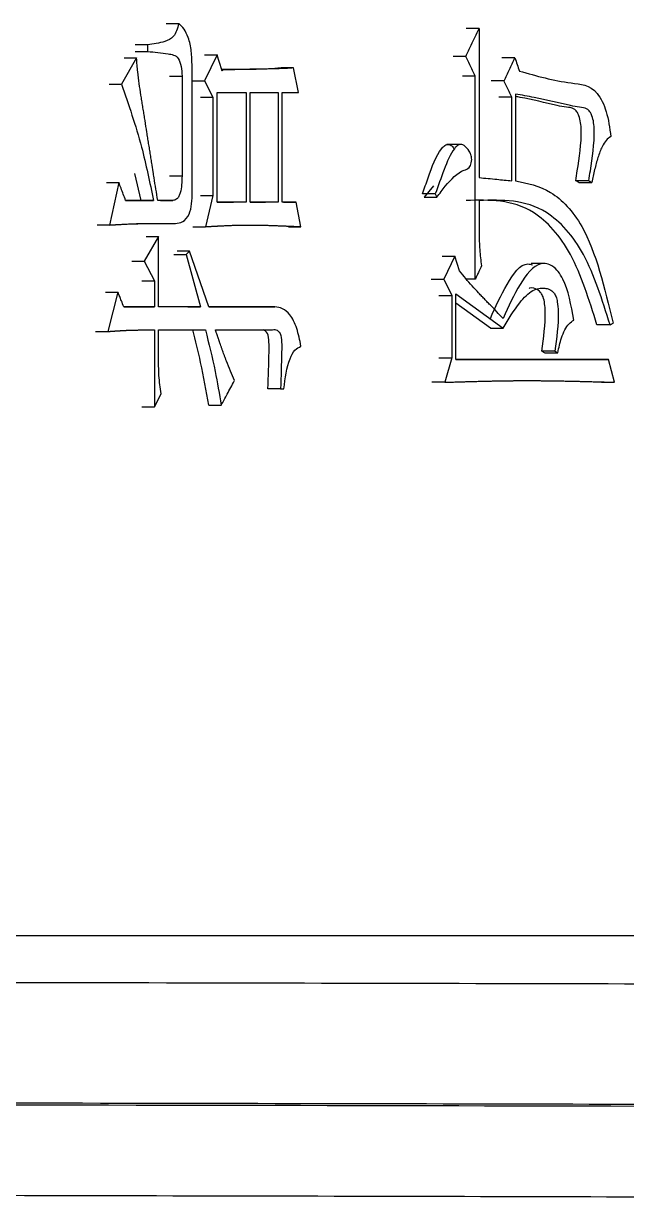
# Model space of a CAD drawing. Header units: millimetres. Extents: x 2404 to 4548, y 1024 to 2541.
# Drawn here: x 3332.74 to 3336.72, y 1237.47 to 1245.26 of the extents above; entities that cross this region are included whole.
import ezdxf

# ---------------------------------------------------------------- set-up
doc = ezdxf.new("R2010")
doc.units = ezdxf.units.MM

msp = doc.modelspace()

# ---------------------------------------------------------------- linework, layer by layer
at = {"color": 7, "linetype": 'Continuous', "lineweight": 25}
for p, q in [((3333.6837, 1245.2592), (3333.7659, 1245.2592)), ((3335.7509, 1245.2267), (3335.6659, 1245.2267)), ((3335.7509, 1245.2267), (3335.7509, 1244.2423)), ((3333.5604, 1245.1185), (3333.4785, 1245.1185)), ((3333.5604, 1245.1185), (3333.5604, 1245.0752)), ((3333.4785, 1245.0752), (3333.5604, 1245.0752)), ((3333.9369, 1245.0536), (3334.0194, 1245.0536)), ((3334.0194, 1245.0536), (3333.937, 1244.8805)), ((3335.6633, 1245.0428), (3335.5784, 1245.0428)), ((3333.4879, 1245.032), (3333.3872, 1244.8589)), ((3333.4061, 1245.032), (3333.4879, 1245.032)), ((3333.8543, 1244.145), (3333.8543, 1244.9779)), ((3334.5253, 1244.9671), (3334.4418, 1244.9671)), ((3334.5576, 1244.8048), (3334.5253, 1244.9671)), ((3335.9866, 1245.032), (3335.9012, 1245.032)), ((3333.7058, 1244.9129), (3333.788, 1244.9129)), ((3333.788, 1244.9129), (3333.788, 1244.2531)), ((3334.0578, 1244.9563), (3334.0491, 1244.9563)), ((3334.0578, 1244.9563), (3334.0523, 1244.9454)), ((3335.7252, 1244.913), (3335.6402, 1244.913)), ((3335.7252, 1243.5717), (3335.7252, 1244.913)), ((3333.3056, 1244.8589), (3333.3872, 1244.8589)), ((3333.8546, 1244.8805), (3333.937, 1244.8805)), ((3333.937, 1244.8805), (3333.992, 1244.7724)), ((3334.0194, 1244.0801), (3334.0194, 1244.8048)), ((3334.0194, 1244.8048), (3334.2109, 1244.8048)), ((3334.2109, 1244.8048), (3334.2109, 1244.0801)), ((3334.2381, 1244.0801), (3334.2381, 1244.8048)), ((3334.2381, 1244.8048), (3334.4227, 1244.8048)), ((3334.4227, 1244.8048), (3334.4227, 1244.0801)), ((3334.4497, 1244.0801), (3334.4497, 1244.8048)), ((3334.4497, 1244.8048), (3334.5576, 1244.8048)), ((3335.9151, 1244.8806), (3335.8298, 1244.8806)), ((3333.9095, 1244.7724), (3333.992, 1244.7724)), ((3333.992, 1244.7724), (3333.992, 1244.1233)), ((3335.9662, 1244.7724), (3335.8808, 1244.7724)), ((3335.9662, 1244.2207), (3335.9662, 1244.7724)), ((3335.9917, 1244.794), (3335.9917, 1244.2207)), ((3335.6221, 1244.4602), (3335.5367, 1244.4602)), ((3333.5171, 1244.0909), (3333.4758, 1244.2687)), ((3333.2887, 1244.2099), (3333.3703, 1244.2099)), ((3333.3703, 1244.2099), (3333.3086, 1243.9286)), ((3333.7058, 1244.2531), (3333.788, 1244.2531)), ((3335.4499, 1244.1884), (3335.3867, 1244.1126)), ((3336.476, 1244.2208), (3336.39, 1244.2208)), ((3336.41, 1244.2099), (3336.496, 1244.2099)), ((3333.9095, 1244.1233), (3333.992, 1244.1233)), ((3333.992, 1244.1233), (3333.9425, 1243.9178)), ((3335.461, 1244.1342), (3335.3763, 1244.1342)), ((3335.3868, 1244.1126), (3335.4714, 1244.1126)), ((3335.461, 1244.1342), (3335.4714, 1244.1126)), ((3333.5994, 1244.0909), (3333.4152, 1244.0909)), ((3333.4152, 1244.0909), (3333.5171, 1244.0909)), ((3333.5174, 1244.0909), (3333.5994, 1244.0909)), ((3333.7271, 1244.0909), (3333.6272, 1244.0909)), ((3333.645, 1244.0909), (3333.7271, 1244.0909)), ((3334.2109, 1244.0801), (3334.0194, 1244.0801)), ((3334.0194, 1244.0801), (3334.1278, 1244.0801)), ((3334.2109, 1244.0801), (3334.128, 1244.0801)), ((3334.4227, 1244.0801), (3334.2381, 1244.0801)), ((3334.2381, 1244.0801), (3334.3393, 1244.0801)), ((3334.4227, 1244.0801), (3334.3395, 1244.0801)), ((3334.5415, 1244.0801), (3334.4497, 1244.0801)), ((3334.4581, 1244.0801), (3334.5415, 1244.0801)), ((3334.5738, 1243.9178), (3334.5415, 1244.0801)), ((3335.7509, 1244.0909), (3335.7509, 1243.8746)), ((3333.3086, 1243.9286), (3333.2271, 1243.9286)), ((3333.6613, 1243.9394), (3333.7438, 1243.9394)), ((3333.8601, 1243.9178), (3333.9425, 1243.9178)), ((3334.4904, 1243.9178), (3334.5738, 1243.9178)), ((3333.6328, 1243.8529), (3333.5381, 1243.6906)), ((3333.5508, 1243.8529), (3333.6328, 1243.8529)), ((3333.6328, 1243.3877), (3333.6328, 1243.8529)), ((3333.7334, 1243.7339), (3333.8157, 1243.7339)), ((3333.8378, 1243.7555), (3333.7555, 1243.7555)), ((3333.8378, 1243.7555), (3333.8157, 1243.7339)), ((3333.8157, 1243.7339), (3333.9095, 1243.3878)), ((3333.9645, 1243.3878), (3333.8378, 1243.7555)), ((3335.506, 1243.7231), (3335.5909, 1243.7231)), ((3335.5909, 1243.7231), (3335.5182, 1243.5717)), ((3335.6219, 1243.6258), (3335.5909, 1243.7231)), ((3333.4563, 1243.6906), (3333.5381, 1243.6906)), ((3333.5381, 1243.6906), (3333.605, 1243.5608)), ((3336.1806, 1243.6746), (3336.095, 1243.6746)), ((3333.523, 1243.5608), (3333.605, 1243.5608)), ((3333.605, 1243.5608), (3333.605, 1243.3877)), ((3335.4335, 1243.5717), (3335.5182, 1243.5717)), ((3335.5182, 1243.5717), (3335.5701, 1243.4635)), ((3335.7252, 1243.5717), (3335.6657, 1243.5717)), ((3333.2831, 1243.4851), (3333.3647, 1243.4851)), ((3333.3647, 1243.4851), (3333.2974, 1243.2255)), ((3335.4853, 1243.4635), (3335.5701, 1243.4635)), ((3335.5701, 1243.4635), (3335.5701, 1243.0524)), ((3335.596, 1243.4743), (3335.91, 1243.2472)), ((3335.596, 1243.0416), (3335.596, 1243.4743)), ((3335.8247, 1243.2472), (3335.596, 1243.4128)), ((3333.605, 1243.3877), (3333.404, 1243.3877)), ((3333.404, 1243.3877), (3333.5227, 1243.3877)), ((3333.523, 1243.3877), (3333.605, 1243.3877)), ((3333.9095, 1243.3878), (3333.6328, 1243.3877)), ((3333.8271, 1243.3878), (3333.9095, 1243.3878)), ((3334.401, 1243.3878), (3333.9645, 1243.3878)), ((3333.9645, 1243.3878), (3334.3177, 1243.3878)), ((3334.3179, 1243.3878), (3334.401, 1243.3878)), ((3335.8247, 1243.2472), (3335.91, 1243.2472)), ((3336.6155, 1243.2688), (3336.6353, 1243.2796)), ((3333.2158, 1243.2255), (3333.2974, 1243.2255)), ((3333.605, 1243.2363), (3333.605, 1242.7279)), ((3333.6328, 1243.2363), (3333.9425, 1243.2363)), ((3333.6328, 1243.0308), (3333.6328, 1243.2363)), ((3334.0084, 1243.2363), (3334.3793, 1243.2363)), ((3334.2961, 1243.2363), (3334.3793, 1243.2363)), ((3336.2502, 1243.0957), (3336.1645, 1243.0957)), ((3336.1645, 1243.0957), (3336.1846, 1243.0849)), ((3336.2502, 1243.0957), (3336.2704, 1243.0849)), ((3335.4853, 1243.0524), (3335.5701, 1243.0524)), ((3335.5701, 1243.0524), (3335.5234, 1242.8902)), ((3336.6056, 1243.0416), (3335.596, 1243.0416)), ((3335.596, 1243.0416), (3336.5194, 1243.0416)), ((3336.1846, 1243.0849), (3336.2704, 1243.0849)), ((3336.5194, 1243.0416), (3336.6056, 1243.0416)), ((3336.6452, 1242.8902), (3336.6056, 1243.0416)), ((3335.5234, 1242.8902), (3335.4387, 1242.8902)), ((3336.559, 1242.8902), (3336.4358, 1242.8931)), ((3336.559, 1242.8902), (3336.6452, 1242.8902)), ((3333.605, 1242.7279), (3333.6494, 1242.8144)), ((3334.4389, 1242.8469), (3334.3557, 1242.8469)), ((3334.4389, 1242.8469), (3334.4605, 1242.8469)), ((3333.523, 1242.7279), (3333.605, 1242.7279)), ((3333.964, 1242.7387), (3334.0468, 1242.7387))]:
    msp.add_line(p, q, dxfattribs=at)
at = {"color": 7, "linetype": 'Continuous', "lineweight": 25, "flags": 128}
for points in [[(3334.0523, 1244.9454), (3334.039, 1244.9894), (3334.0292, 1245.0215), (3334.0194, 1245.0536)], [(3336.6155, 1243.2688), (3336.5805, 1243.2688), (3336.5549, 1243.2688), (3336.5293, 1243.2688)]]:
    msp.add_lwpolyline(points, dxfattribs=at)
at = {"color": 7, "linetype": 'Continuous', "lineweight": 25}
for points, knots in [([(3333.7659, 1245.2592), (3333.762, 1245.2429), (3333.7543, 1245.2107), (3333.7251, 1245.16), (3333.6564, 1245.1326), (3333.5985, 1245.1241), (3333.5604, 1245.1185)], [0, 0, 0, 0, 0.127818, 0.252018, 0.508407, 1, 1, 1, 1]), ([(3333.8543, 1244.9779), (3333.8535, 1245.011), (3333.8518, 1245.0766), (3333.8335, 1245.1629), (3333.8029, 1245.2261), (3333.7781, 1245.2483), (3333.7659, 1245.2592)], [0, 0, 0, 0, 0.2887937, 0.5729304, 0.7895926, 1, 1, 1, 1]), ([(3335.6633, 1245.0428), (3335.6752, 1245.0678), (3335.6958, 1245.1109), (3335.725, 1245.1722), (3335.7423, 1245.2085), (3335.7509, 1245.2267)], [0, 0, 0, 0, 0.407194, 0.703597, 1, 1, 1, 1]), ([(3333.5604, 1245.0752), (3333.6059, 1245.071), (3333.6632, 1245.0656), (3333.7308, 1245.054), (3333.7663, 1245.0347), (3333.7838, 1244.9752), (3333.7866, 1244.9339), (3333.788, 1244.9129)], [0, 0, 0, 0, 0.489877, 0.617073, 0.743751, 0.869803, 1, 1, 1, 1]), ([(3335.7252, 1244.913), (3335.7192, 1244.9255), (3335.7074, 1244.9505), (3335.6867, 1244.9937), (3335.672, 1245.0245), (3335.6633, 1245.0428)], [0, 0, 0, 0, 0.288432, 0.576865, 1, 1, 1, 1]), ([(3333.6272, 1244.0909), (3333.6193, 1244.1411), (3333.6103, 1244.1976), (3333.6004, 1244.2604), (3333.5979, 1244.2761), (3333.5954, 1244.2917), (3333.5934, 1244.3043), (3333.591, 1244.32), (3333.5875, 1244.342), (3333.5825, 1244.3734), (3333.5775, 1244.4047), (3333.5725, 1244.4361), (3333.5685, 1244.4612), (3333.5636, 1244.4926), (3333.5596, 1244.5177), (3333.5526, 1244.5616), (3333.5466, 1244.5993), (3333.5396, 1244.6432), (3333.5356, 1244.6683), (3333.5306, 1244.6997), (3333.5265, 1244.7248), (3333.5215, 1244.7562), (3333.5104, 1244.8252), (3333.496, 1244.9184), (3333.4901, 1245.0011), (3333.4879, 1245.032)], [0, 0, 0, 0, 0.160709, 0.180798, 0.200887, 0.210931, 0.23102, 0.241064, 0.261152, 0.30133, 0.341507, 0.361596, 0.401773, 0.421862, 0.462039, 0.482128, 0.562482, 0.582571, 0.622748, 0.642837, 0.683014, 0.703103, 0.74328, 0.904095, 1, 1, 1, 1]), ([(3334.0497, 1244.9565), (3334.0554, 1244.9565), (3334.0926, 1244.9566), (3334.1375, 1244.957), (3334.208, 1244.9578), (3334.3019, 1244.9588), (3334.3874, 1244.9639), (3334.4418, 1244.9671)], [0, 0, 0, 0, 0.0431296, 0.2823119, 0.3421073, 0.5812899, 1, 1, 1, 1]), ([(3334.5253, 1244.9671), (3334.5234, 1244.9669), (3334.5197, 1244.9666), (3334.514, 1244.9661), (3334.5065, 1244.9655), (3334.4989, 1244.9649), (3334.4914, 1244.9643), (3334.4857, 1244.9638), (3334.4782, 1244.9633), (3334.4706, 1244.9628), (3334.4574, 1244.9621), (3334.4329, 1244.9613), (3334.3799, 1244.9595), (3334.3192, 1244.958), (3334.266, 1244.9575), (3334.2393, 1244.9572), (3334.2241, 1244.957), (3334.2126, 1244.9569), (3334.2031, 1244.9569), (3334.1936, 1244.9568), (3334.1859, 1244.9567), (3334.1783, 1244.9567), (3334.1707, 1244.9567), (3334.163, 1244.9566), (3334.1554, 1244.9566), (3334.1497, 1244.9565), (3334.142, 1244.9565), (3334.1344, 1244.9565), (3334.1267, 1244.9565), (3334.1191, 1244.9564), (3334.1114, 1244.9564), (3334.1038, 1244.9564), (3334.0981, 1244.9564), (3334.0933, 1244.9563), (3334.0885, 1244.9563), (3334.0847, 1244.9563), (3334.0808, 1244.9563), (3334.078, 1244.9563), (3334.0741, 1244.9563), (3334.0703, 1244.9563), (3334.0665, 1244.9563), (3334.0626, 1244.9563), (3334.0597, 1244.9563), (3334.0578, 1244.9563)], [0, 0, 0, 0, 0.012194, 0.024389, 0.036583, 0.060972, 0.073167, 0.085361, 0.097556, 0.121945, 0.134139, 0.182918, 0.280473, 0.475585, 0.573141, 0.621919, 0.646308, 0.670697, 0.695086, 0.70728, 0.731669, 0.743863, 0.756058, 0.780447, 0.792641, 0.804836, 0.81703, 0.841419, 0.853613, 0.865808, 0.890197, 0.902391, 0.914586, 0.92678, 0.932877, 0.945072, 0.951169, 0.957266, 0.963363, 0.975558, 0.981655, 0.987752, 1, 1, 1, 1]), ([(3335.9151, 1244.8806), (3335.927, 1244.9058), (3335.9509, 1244.9563), (3335.9747, 1245.0068), (3335.9866, 1245.032)], [0, 0, 0, 0, 0.4999994, 1, 1, 1, 1]), ([(3335.9866, 1245.032), (3335.9917, 1245.0176), (3336.0019, 1244.9887), (3336.0121, 1244.9599), (3336.0171, 1244.9455)], [0, 0, 0, 0, 0.5000001, 1, 1, 1, 1]), ([(3336.0171, 1244.9455), (3336.1292, 1244.9138), (3336.2993, 1244.8656), (3336.5116, 1244.8552), (3336.5977, 1244.681), (3336.6128, 1244.5698), (3336.6205, 1244.5128)], [0, 0, 0, 0, 0.492344, 0.747305, 0.87043, 1, 1, 1, 1]), ([(3333.3872, 1244.8589), (3333.4346, 1244.7231), (3333.5198, 1244.479), (3333.5749, 1244.2101), (3333.5994, 1244.0909)], [0, 0, 0, 0, 0.556567, 1, 1, 1, 1]), ([(3335.9662, 1244.7724), (3335.9603, 1244.7849), (3335.9488, 1244.8091), (3335.9318, 1244.8452), (3335.9207, 1244.8688), (3335.9151, 1244.8806)], [0, 0, 0, 0, 0.346119, 0.673059, 1, 1, 1, 1]), ([(3336.476, 1244.2208), (3336.4791, 1244.2428), (3336.4943, 1244.3522), (3336.5161, 1244.4802), (3336.5086, 1244.6048), (3336.4983, 1244.6475), (3336.483, 1244.6792), (3336.4551, 1244.7044), (3336.4109, 1244.7058), (3336.2952, 1244.7291), (3336.1547, 1244.7646), (3336.0328, 1244.7866), (3335.9917, 1244.794)], [0, 0, 0, 0, 0.0476159, 0.2366676, 0.2711991, 0.3058534, 0.3330791, 0.3603377, 0.4287555, 0.5098819, 0.8344448, 1, 1, 1, 1]), ([(3336.39, 1244.2208), (3336.393, 1244.2429), (3336.4083, 1244.3526), (3336.4302, 1244.4809), (3336.4224, 1244.6055), (3336.4121, 1244.6481), (3336.3967, 1244.6795), (3336.3686, 1244.7047), (3336.3239, 1244.7057), (3336.2062, 1244.7308), (3336.0944, 1244.7587), (3336.002, 1244.7759), (3335.9917, 1244.7779)], [0, 0, 0, 0, 0.0539594, 0.2681925, 0.3071395, 0.3462244, 0.3769337, 0.4076739, 0.4859202, 0.5793554, 0.9531636, 1, 1, 1, 1]), ([(3336.6205, 1244.5128), (3336.6099, 1244.5057), (3336.5884, 1244.4914), (3336.5594, 1244.4418), (3336.5342, 1244.3756), (3336.5129, 1244.295), (3336.5017, 1244.2383), (3336.496, 1244.2099)], [0, 0, 0, 0, 0.162412, 0.328967, 0.549592, 0.773853, 1, 1, 1, 1]), ([(3335.3763, 1244.1342), (3335.3888, 1244.1694), (3335.4262, 1244.2755), (3335.4699, 1244.401), (3335.5245, 1244.4572), (3335.5483, 1244.4648), (3335.57, 1244.4533), (3335.5811, 1244.4382), (3335.5864, 1244.431)], [0, 0, 0, 0, 0.230285, 0.693302, 0.776377, 0.859882, 0.933594, 1, 1, 1, 1]), ([(3335.4714, 1244.1126), (3335.4899, 1244.1371), (3335.5454, 1244.2113), (3335.6165, 1244.2845), (3335.6783, 1244.2988), (3335.6936, 1244.3211), (3335.6996, 1244.3397), (3335.7021, 1244.3596), (3335.7009, 1244.3787), (3335.6956, 1244.3983), (3335.6798, 1244.4262), (3335.6583, 1244.4514), (3335.6323, 1244.4643), (3335.6094, 1244.457), (3335.5653, 1244.4128), (3335.5177, 1244.2931), (3335.4801, 1244.1876), (3335.461, 1244.1342)], [0, 0, 0, 0, 0.109651, 0.330682, 0.3864, 0.404634, 0.422868, 0.441529, 0.456387, 0.471247, 0.497612, 0.560433, 0.593185, 0.625961, 0.670922, 0.833212, 1, 1, 1, 1]), ([(3333.4152, 1244.0909), (3333.4099, 1244.1048), (3333.3998, 1244.1316), (3333.3849, 1244.1712), (3333.3752, 1244.197), (3333.3703, 1244.2099)], [0, 0, 0, 0, 0.350984, 0.675491, 1, 1, 1, 1]), ([(3333.788, 1244.2531), (3333.7871, 1244.2141), (3333.786, 1244.1651), (3333.7677, 1244.1176), (3333.7516, 1244.0951), (3333.7367, 1244.0925), (3333.7271, 1244.0909)], [0, 0, 0, 0, 0.51629, 0.647429, 0.774862, 1, 1, 1, 1]), ([(3335.7509, 1244.2423), (3335.79, 1244.2384), (3335.8455, 1244.2329), (3335.9172, 1244.2257), (3335.9498, 1244.2224), (3335.9662, 1244.2207)], [0, 0, 0, 0, 0.542952, 0.771476, 1, 1, 1, 1]), ([(3335.9917, 1244.2207), (3336.07, 1244.2049), (3336.2276, 1244.1731), (3336.4897, 1243.8933), (3336.5794, 1243.5151), (3336.6353, 1243.2796)], [0, 0, 0, 0, 0.271558, 0.546438, 1, 1, 1, 1]), ([(3336.41, 1244.2099), (3336.4083, 1244.2108), (3336.4049, 1244.2127), (3336.3983, 1244.2163), (3336.3933, 1244.219), (3336.39, 1244.2208)], [0, 0, 0, 0, 0.25319, 0.506384, 1, 1, 1, 1]), ([(3336.476, 1244.2208), (3336.4777, 1244.2198), (3336.4819, 1244.2176), (3336.4886, 1244.214), (3336.4935, 1244.2113), (3336.496, 1244.2099)], [0, 0, 0, 0, 0.252887, 0.626447, 1, 1, 1, 1]), ([(3333.7438, 1243.9394), (3333.7604, 1243.9409), (3333.794, 1243.9438), (3333.8368, 1243.992), (3333.8541, 1244.0694), (3333.8543, 1244.1196), (3333.8543, 1244.145)], [0, 0, 0, 0, 0.26803, 0.540931, 0.767912, 1, 1, 1, 1]), ([(3336.5293, 1243.2688), (3336.4774, 1243.435), (3336.376, 1243.7598), (3336.0666, 1244.1014), (3335.8173, 1244.0949), (3335.6659, 1244.0909)], [0, 0, 0, 0, 0.291237, 0.569425, 1, 1, 1, 1]), ([(3336.6155, 1243.2688), (3336.5635, 1243.435), (3336.4619, 1243.7599), (3336.1521, 1244.1014), (3335.9026, 1244.0949), (3335.7509, 1244.0909)], [0, 0, 0, 0, 0.291092, 0.569283, 1, 1, 1, 1]), ([(3333.3086, 1243.9286), (3333.3129, 1243.9289), (3333.3194, 1243.9293), (3333.3281, 1243.9298), (3333.3346, 1243.9302), (3333.3411, 1243.9306), (3333.3476, 1243.931), (3333.3541, 1243.9314), (3333.3628, 1243.9319), (3333.3736, 1243.9326), (3333.3866, 1243.9333), (3333.3995, 1243.9341), (3333.4255, 1243.9354), (3333.4514, 1243.9366), (3333.4773, 1243.9375), (3333.4903, 1243.9379), (3333.5032, 1243.9383), (3333.5161, 1243.9386), (3333.5291, 1243.9389), (3333.5463, 1243.9392), (3333.5635, 1243.9395), (3333.5807, 1243.9396), (3333.5936, 1243.9397), (3333.6065, 1243.9398), (3333.6194, 1243.9398), (3333.6301, 1243.9399), (3333.6387, 1243.9399), (3333.6452, 1243.9399), (3333.6516, 1243.9399), (3333.658, 1243.9398), (3333.6645, 1243.9398), (3333.6709, 1243.9398), (3333.6773, 1243.9398), (3333.6838, 1243.9398), (3333.6923, 1243.9397), (3333.7009, 1243.9397), (3333.7095, 1243.9396), (3333.7159, 1243.9396), (3333.7213, 1243.9396), (3333.7255, 1243.9395), (3333.7287, 1243.9395), (3333.732, 1243.9395), (3333.7352, 1243.9395), (3333.7391, 1243.9395), (3333.742, 1243.9394), (3333.7438, 1243.9394)], [0, 0, 0, 0, 0.0297, 0.04455, 0.0594, 0.07425, 0.0891, 0.10395, 0.1188, 0.1485, 0.1782, 0.2079, 0.237599, 0.3564, 0.3861, 0.4158, 0.4455, 0.4752, 0.5049, 0.5346, 0.594, 0.6237, 0.6534, 0.6831, 0.7128, 0.742499, 0.757349, 0.772199, 0.787049, 0.801899, 0.816749, 0.831599, 0.846449, 0.861299, 0.876149, 0.905849, 0.920699, 0.935549, 0.950399, 0.957824, 0.965249, 0.972674, 0.980099, 0.987524, 1, 1, 1, 1]), ([(3333.419, 1243.9351), (3333.4595, 1243.9365), (3333.5214, 1243.9386), (3333.6059, 1243.9394), (3333.6424, 1243.9394), (3333.6564, 1243.9394), (3333.6589, 1243.9394), (3333.6586, 1243.9395), (3333.6585, 1243.9395)], [0, 0, 0, 0, 0.522535, 0.798849, 0.953458, 0.983824, 0.997934, 1, 1, 1, 1]), ([(3333.9425, 1243.9178), (3333.9468, 1243.918), (3333.9531, 1243.9184), (3333.9616, 1243.9189), (3333.968, 1243.9193), (3333.9744, 1243.9196), (3333.9808, 1243.92), (3333.9872, 1243.9204), (3333.9935, 1243.9207), (3333.9999, 1243.9211), (3334.0063, 1243.9214), (3334.0126, 1243.9218), (3334.019, 1243.9221), (3334.0254, 1243.9225), (3334.0317, 1243.9228), (3334.0381, 1243.9231), (3334.0445, 1243.9235), (3334.0508, 1243.9238), (3334.0593, 1243.9242), (3334.0699, 1243.9247), (3334.0826, 1243.9253), (3334.0953, 1243.9258), (3334.108, 1243.9263), (3334.1207, 1243.9268), (3334.1334, 1243.9272), (3334.1461, 1243.9275), (3334.1715, 1243.9282), (3334.1968, 1243.9285), (3334.2221, 1243.9287), (3334.2348, 1243.9287), (3334.2516, 1243.9287), (3334.2727, 1243.9285), (3334.298, 1243.9282), (3334.3232, 1243.9277), (3334.3484, 1243.9271), (3334.3694, 1243.9265), (3334.3903, 1243.9258), (3334.4071, 1243.9252), (3334.4238, 1243.9245), (3334.4364, 1243.924), (3334.449, 1243.9235), (3334.4594, 1243.9231), (3334.4678, 1243.9228), (3334.474, 1243.9225), (3334.4803, 1243.9222), (3334.4866, 1243.9219), (3334.4928, 1243.9216), (3334.4991, 1243.9213), (3334.5054, 1243.9211), (3334.5116, 1243.9208), (3334.5179, 1243.9205), (3334.5241, 1243.9202), (3334.5304, 1243.9199), (3334.5356, 1243.9196), (3334.5398, 1243.9194), (3334.5429, 1243.9193), (3334.546, 1243.9191), (3334.5492, 1243.919), (3334.5523, 1243.9188), (3334.5554, 1243.9187), (3334.5585, 1243.9185), (3334.5617, 1243.9184), (3334.5648, 1243.9182), (3334.5688, 1243.9181), (3334.5718, 1243.9179), (3334.5738, 1243.9178)], [0, 0, 0, 0, 0.020012, 0.030018, 0.040024, 0.050031, 0.060037, 0.070043, 0.080049, 0.090055, 0.100061, 0.110067, 0.120073, 0.130079, 0.140086, 0.150092, 0.160098, 0.170104, 0.18011, 0.200122, 0.220134, 0.240147, 0.260159, 0.280171, 0.300183, 0.320196, 0.340208, 0.420258, 0.44027, 0.460282, 0.480294, 0.520319, 0.560343, 0.600368, 0.640392, 0.680417, 0.700429, 0.740454, 0.760466, 0.780478, 0.80049, 0.820502, 0.830509, 0.840515, 0.850521, 0.860527, 0.870533, 0.880539, 0.890545, 0.900551, 0.910557, 0.920564, 0.93057, 0.940576, 0.945579, 0.950582, 0.955585, 0.960588, 0.965591, 0.970594, 0.975597, 0.9806, 0.985603, 0.990606, 1, 1, 1, 1]), ([(3335.7509, 1243.8746), (3335.7514, 1243.8383), (3335.7523, 1243.7651), (3335.7617, 1243.694), (3335.7664, 1243.6582)], [0, 0, 0, 0, 0.495714, 1, 1, 1, 1]), ([(3335.7664, 1243.6582), (3335.7604, 1243.6457), (3335.7506, 1243.6251), (3335.7369, 1243.5962), (3335.7291, 1243.5799), (3335.7252, 1243.5717)], [0, 0, 0, 0, 0.432643, 0.716321, 1, 1, 1, 1]), ([(3335.8247, 1243.3121), (3335.8593, 1243.3882), (3335.927, 1243.5373), (3336.0318, 1243.6861), (3336.0929, 1243.6686), (3336.103, 1243.6658)], [0, 0, 0, 0, 0.46552, 0.912082, 1, 1, 1, 1]), ([(3336.376, 1243.3012), (3336.358, 1243.4005), (3336.3309, 1243.5502), (3336.2392, 1243.668), (3336.1314, 1243.688), (3336.0126, 1243.5436), (3335.9447, 1243.3903), (3335.91, 1243.3121)], [0, 0, 0, 0, 0.250217, 0.37779, 0.502112, 0.745933, 1, 1, 1, 1]), ([(3335.91, 1243.3121), (3335.8811, 1243.3417), (3335.8486, 1243.375), (3335.8125, 1243.4122), (3335.8034, 1243.4216), (3335.7944, 1243.4309), (3335.7854, 1243.4403), (3335.7764, 1243.4497), (3335.7637, 1243.4629), (3335.7258, 1243.5024), (3335.6762, 1243.5571), (3335.6353, 1243.6088), (3335.6219, 1243.6258)], [0, 0, 0, 0, 0.2975226, 0.3347128, 0.3719031, 0.3904983, 0.4276885, 0.4648788, 0.483474, 0.5578546, 0.8555027, 1, 1, 1, 1]), ([(3333.404, 1243.3877), (3333.3985, 1243.4014), (3333.3892, 1243.4244), (3333.3761, 1243.4569), (3333.3685, 1243.4757), (3333.3647, 1243.4851)], [0, 0, 0, 0, 0.419954, 0.709976, 1, 1, 1, 1]), ([(3335.91, 1243.2472), (3335.945, 1243.3063), (3336.0043, 1243.4067), (3336.0985, 1243.5031), (3336.1687, 1243.5164), (3336.2157, 1243.5055), (3336.2425, 1243.4876), (3336.2597, 1243.456), (3336.27, 1243.4136), (3336.2781, 1243.2902), (3336.2626, 1243.1821), (3336.2502, 1243.0957)], [0, 0, 0, 0, 0.236471, 0.400892, 0.534168, 0.588802, 0.643894, 0.675813, 0.707612, 0.766357, 1, 1, 1, 1]), ([(3336.1645, 1243.0957), (3336.177, 1243.1833), (3336.1919, 1243.2871), (3336.1846, 1243.4095), (3336.1757, 1243.4526), (3336.1586, 1243.4845), (3336.1288, 1243.5066), (3336.1013, 1243.5179), (3336.0832, 1243.5111), (3336.082, 1243.5106)], [0, 0, 0, 0, 0.478517, 0.567585, 0.657403, 0.721203, 0.808864, 0.987094, 1, 1, 1, 1]), ([(3334.5738, 1243.1281), (3334.5658, 1243.1687), (3334.5501, 1243.2483), (3334.506, 1243.3366), (3334.453, 1243.3822), (3334.4183, 1243.3859), (3334.401, 1243.3878)], [0, 0, 0, 0, 0.291847, 0.573788, 0.788346, 1, 1, 1, 1]), ([(3336.2704, 1243.0849), (3336.2774, 1243.1187), (3336.2889, 1243.1739), (3336.316, 1243.2371), (3336.3438, 1243.2786), (3336.3653, 1243.2937), (3336.376, 1243.3012)], [0, 0, 0, 0, 0.34974, 0.571287, 0.787704, 1, 1, 1, 1]), ([(3333.2974, 1243.2255), (3333.299, 1243.2256), (3333.3024, 1243.2259), (3333.3075, 1243.2262), (3333.3126, 1243.2266), (3333.3176, 1243.2269), (3333.3227, 1243.2273), (3333.3278, 1243.2277), (3333.3328, 1243.228), (3333.3379, 1243.2284), (3333.343, 1243.2287), (3333.348, 1243.2291), (3333.3531, 1243.2294), (3333.3581, 1243.2297), (3333.3632, 1243.2301), (3333.3683, 1243.2304), (3333.3733, 1243.2307), (3333.3784, 1243.231), (3333.3834, 1243.2313), (3333.3885, 1243.2316), (3333.3936, 1243.2319), (3333.3978, 1243.2321), (3333.402, 1243.2323), (3333.4062, 1243.2325), (3333.4112, 1243.2328), (3333.4163, 1243.233), (3333.4214, 1243.2333), (3333.4264, 1243.2335), (3333.4315, 1243.2337), (3333.4365, 1243.2339), (3333.4416, 1243.234), (3333.4458, 1243.2342), (3333.45, 1243.2343), (3333.4542, 1243.2344), (3333.4592, 1243.2346), (3333.4643, 1243.2347), (3333.4693, 1243.2349), (3333.4744, 1243.235), (3333.4794, 1243.2351), (3333.4845, 1243.2352), (3333.4895, 1243.2353), (3333.4945, 1243.2354), (3333.4987, 1243.2355), (3333.5029, 1243.2355), (3333.5071, 1243.2356), (3333.5122, 1243.2357), (3333.5172, 1243.2357), (3333.5223, 1243.2358), (3333.5273, 1243.2359), (3333.5323, 1243.2359), (3333.5374, 1243.236), (3333.5424, 1243.236), (3333.5466, 1243.236), (3333.5508, 1243.2361), (3333.555, 1243.2361), (3333.56, 1243.2361), (3333.5651, 1243.2361), (3333.5701, 1243.2362), (3333.5751, 1243.2362), (3333.5801, 1243.2362), (3333.5852, 1243.2362), (3333.5902, 1243.2363), (3333.5944, 1243.2363), (3333.5993, 1243.2363), (3333.6026, 1243.2363), (3333.605, 1243.2363)], [0, 0, 0, 0, 0.01641, 0.03282, 0.04923, 0.06564, 0.08205, 0.098461, 0.114871, 0.131281, 0.147691, 0.164101, 0.180511, 0.196921, 0.213331, 0.229741, 0.246151, 0.262561, 0.278972, 0.295382, 0.311792, 0.328202, 0.336407, 0.352817, 0.369227, 0.385637, 0.402047, 0.418457, 0.434867, 0.451278, 0.467688, 0.484098, 0.492303, 0.508713, 0.525123, 0.541533, 0.557943, 0.574353, 0.590763, 0.607173, 0.623583, 0.639994, 0.656404, 0.664609, 0.681019, 0.697429, 0.713839, 0.730249, 0.746659, 0.763069, 0.779479, 0.795889, 0.8123, 0.820505, 0.836915, 0.853325, 0.869735, 0.886145, 0.902555, 0.918965, 0.935375, 0.951785, 0.968195, 0.9764, 1, 1, 1, 1]), ([(3333.964, 1242.7387), (3333.9474, 1242.8337), (3333.9178, 1243.003), (3333.8775, 1243.1651), (3333.8598, 1243.2363)], [0, 0, 0, 0, 0.560942, 1, 1, 1, 1]), ([(3333.9425, 1243.2363), (3333.9652, 1243.1457), (3334.0058, 1242.9837), (3334.0343, 1242.8137), (3334.0468, 1242.7387)], [0, 0, 0, 0, 0.558886, 1, 1, 1, 1]), ([(3334.1344, 1242.901), (3334.1161, 1242.9431), (3334.0966, 1242.9879), (3334.0782, 1243.038), (3334.0741, 1243.0492), (3334.0701, 1243.0603), (3334.066, 1243.0715), (3334.062, 1243.0827), (3334.058, 1243.0939), (3334.054, 1243.1052), (3334.051, 1243.1136), (3334.0471, 1243.1249), (3334.0431, 1243.1362), (3334.0396, 1243.146), (3334.0372, 1243.1531), (3334.0352, 1243.1588), (3334.0333, 1243.1644), (3334.0313, 1243.1701), (3334.0293, 1243.1757), (3334.0274, 1243.1814), (3334.0259, 1243.1856), (3334.024, 1243.1913), (3334.022, 1243.197), (3334.02, 1243.2026), (3334.0186, 1243.2069), (3334.0166, 1243.2125), (3334.0147, 1243.2182), (3334.0127, 1243.2239), (3334.0108, 1243.2294), (3334.0094, 1243.2336), (3334.0084, 1243.2363)], [0, 0, 0, 0, 0.396041, 0.420732, 0.445423, 0.494806, 0.519497, 0.544188, 0.59357, 0.618261, 0.642952, 0.667643, 0.717025, 0.741716, 0.754061, 0.778752, 0.791098, 0.803443, 0.828134, 0.84048, 0.852825, 0.865171, 0.889862, 0.902207, 0.914553, 0.926898, 0.951589, 0.963935, 0.97628, 1, 1, 1, 1]), ([(3334.3555, 1242.8469), (3334.3583, 1242.929), (3334.3617, 1243.0327), (3334.3637, 1243.1525), (3334.3569, 1243.2182), (3334.3357, 1243.2305), (3334.3258, 1243.2363)], [0, 0, 0, 0, 0.579644, 0.732014, 0.874517, 1, 1, 1, 1]), ([(3334.3793, 1243.2364), (3334.3891, 1243.2381), (3334.4087, 1243.2414), (3334.4403, 1243.217), (3334.447, 1243.1529), (3334.4451, 1243.0322), (3334.4416, 1242.9288), (3334.4389, 1242.8469)], [0, 0, 0, 0, 0.111377, 0.22453, 0.350906, 0.486016, 1, 1, 1, 1]), ([(3334.4605, 1242.8469), (3334.4697, 1242.9173), (3334.4823, 1243.0143), (3334.5313, 1243.1076), (3334.5598, 1243.1214), (3334.5738, 1243.1281)], [0, 0, 0, 0, 0.573358, 0.790473, 1, 1, 1, 1]), ([(3333.6494, 1242.8144), (3333.6439, 1242.8542), (3333.634, 1242.9253), (3333.6332, 1242.9985), (3333.6328, 1243.0308)], [0, 0, 0, 0, 0.558835, 1, 1, 1, 1]), ([(3334.0468, 1242.7387), (3334.0599, 1242.7629), (3334.0811, 1242.8021), (3334.1103, 1242.8562), (3334.1264, 1242.886), (3334.1344, 1242.901)], [0, 0, 0, 0, 0.4477923, 0.7238958, 1, 1, 1, 1]), ([(3335.5234, 1242.8902), (3335.5333, 1242.8905), (3335.548, 1242.8909), (3335.5676, 1242.8915), (3335.5824, 1242.892), (3335.5971, 1242.8924), (3335.6118, 1242.8929), (3335.6265, 1242.8933), (3335.6412, 1242.8937), (3335.6558, 1242.8942), (3335.6754, 1242.8947), (3335.6949, 1242.8953), (3335.7145, 1242.8958), (3335.7291, 1242.8962), (3335.7486, 1242.8967), (3335.7681, 1242.8972), (3335.7876, 1242.8976), (3335.8022, 1242.898), (3335.8167, 1242.8983), (3335.8362, 1242.8987), (3335.8556, 1242.8991), (3335.875, 1242.8994), (3335.8895, 1242.8997), (3335.9041, 1242.8999), (3335.9234, 1242.9002), (3335.9428, 1242.9005), (3335.9621, 1242.9007), (3335.9742, 1242.9008), (3335.9839, 1242.9009), (3335.9911, 1242.9009), (3335.9983, 1242.901), (3336.008, 1242.901), (3336.0176, 1242.9011), (3336.0273, 1242.9011), (3336.0345, 1242.9011), (3336.0417, 1242.9012), (3336.0489, 1242.9012), (3336.0562, 1242.9012), (3336.0622, 1242.9012), (3336.067, 1242.9012), (3336.0706, 1242.9012), (3336.0754, 1242.9012), (3336.0802, 1242.9012), (3336.085, 1242.9012), (3336.0898, 1242.9012), (3336.0958, 1242.9011), (3336.1031, 1242.9011), (3336.1127, 1242.9011), (3336.1223, 1242.901), (3336.1319, 1242.901), (3336.1391, 1242.9009), (3336.1486, 1242.9009), (3336.1606, 1242.9008), (3336.175, 1242.9006), (3336.1894, 1242.9005), (3336.2037, 1242.9003), (3336.2229, 1242.9001), (3336.242, 1242.8998), (3336.2611, 1242.8995), (3336.2754, 1242.8993), (3336.2897, 1242.8991), (3336.3087, 1242.8987), (3336.3278, 1242.8984), (3336.3468, 1242.898), (3336.3611, 1242.8977), (3336.3753, 1242.8974), (3336.3943, 1242.8969), (3336.4133, 1242.8965), (3336.4322, 1242.896), (3336.4465, 1242.8957), (3336.4654, 1242.8952), (3336.4843, 1242.8947), (3336.5032, 1242.8942), (3336.5174, 1242.8938), (3336.5315, 1242.8934), (3336.5504, 1242.8929), (3336.5692, 1242.8924), (3336.5881, 1242.8918), (3336.6022, 1242.8914), (3336.6212, 1242.8909), (3336.6356, 1242.8905), (3336.6452, 1242.8902)], [0, 0, 0, 0, 0.025705, 0.038557, 0.05141, 0.064262, 0.077115, 0.089967, 0.102819, 0.115672, 0.128524, 0.154229, 0.167082, 0.179934, 0.192786, 0.218491, 0.231344, 0.244196, 0.257049, 0.269901, 0.295606, 0.308458, 0.321311, 0.334163, 0.347016, 0.37272, 0.385573, 0.398425, 0.404851, 0.411278, 0.417704, 0.42413, 0.436983, 0.443409, 0.449835, 0.456261, 0.462687, 0.469114, 0.47554, 0.478753, 0.481966, 0.485179, 0.491605, 0.494818, 0.498032, 0.504458, 0.510884, 0.51731, 0.530163, 0.536589, 0.543015, 0.549441, 0.562294, 0.575146, 0.587999, 0.600851, 0.613703, 0.639408, 0.652261, 0.665113, 0.677966, 0.690818, 0.716523, 0.729375, 0.742228, 0.75508, 0.767933, 0.793637, 0.80649, 0.819342, 0.832195, 0.857899, 0.870752, 0.883604, 0.896457, 0.909309, 0.935014, 0.947866, 0.960719, 0.973571, 1, 1, 1, 1]), ([(3282.1798, 1239.2353), (3282.8261, 1239.2353), (3286.0614, 1239.2353), (3291.8134, 1239.2354), (3298.013, 1239.2355), (3304.0224, 1239.2355), (3308.6618, 1239.2356), (3314.1991, 1239.2356), (3318.4075, 1239.2356), (3323.3419, 1239.2357), (3327.9396, 1239.2357), (3332.0347, 1239.2357), (3335.7163, 1239.2358), (3338.3248, 1239.2358), (3341.1349, 1239.2359), (3343.0052, 1239.236), (3345.0335, 1239.2361), (3345.7898, 1239.2361), (3346.3185, 1239.2362)], [0, 0, 0, 0, 0.020124, 0.100733, 0.181328, 0.221587, 0.302184, 0.342442, 0.423039, 0.463298, 0.543894, 0.624491, 0.664749, 0.745346, 0.785604, 0.8662, 0.906458, 1, 1, 1, 1]), ([(3275.0408, 1238.9672), (3276.3131, 1238.9672), (3278.6394, 1238.9671), (3282.0029, 1238.9667), (3285.136, 1238.9662), (3288.2522, 1238.9654), (3291.3459, 1238.9645), (3294.4114, 1238.9634), (3297.4429, 1238.9621), (3301.6969, 1238.96), (3307.2373, 1238.9567), (3313.9812, 1238.9515), (3320.7088, 1238.9448), (3326.4298, 1238.9374), (3331.1503, 1238.9298), (3334.9531, 1238.9224), (3338.3872, 1238.9141), (3341.3456, 1238.9051), (3343.799, 1238.8954), (3344.8446, 1238.8885), (3345.3764, 1238.8851)], [0, 0, 0, 0, 0.037781, 0.069081, 0.100468, 0.131943, 0.163506, 0.195157, 0.226895, 0.258722, 0.330934, 0.408983, 0.49287, 0.582593, 0.645672, 0.711347, 0.779618, 0.850484, 0.923944, 1, 1, 1, 1]), ([(3346.1324, 1238.0859), (3345.6327, 1238.0892), (3344.6469, 1238.0957), (3342.3663, 1238.105), (3339.6056, 1238.1136), (3336.3772, 1238.1217), (3332.7665, 1238.129), (3328.2205, 1238.1367), (3322.6174, 1238.1444), (3315.8987, 1238.1516), (3308.996, 1238.1574), (3302.0665, 1238.1618), (3295.2425, 1238.1651), (3288.6325, 1238.1673), (3282.3226, 1238.1686), (3277.8183, 1238.1691), (3275.4355, 1238.1691), (3275.0408, 1238.1691)], [0, 0, 0, 0, 0.07139, 0.140843, 0.208359, 0.273937, 0.337578, 0.399281, 0.488173, 0.572709, 0.652888, 0.72871, 0.800173, 0.867277, 0.930021, 0.988406, 1, 1, 1, 1]), ([(3346.6692, 1238.072), (3345.9444, 1238.0765), (3344.4946, 1238.0856), (3340.7043, 1238.0985), (3335.8062, 1238.1106), (3329.7656, 1238.1216), (3322.7176, 1238.1313), (3314.7747, 1238.1396), (3306.075, 1238.1463), (3296.7681, 1238.1513), (3288.3263, 1238.1541), (3281.0462, 1238.1555), (3277.0426, 1238.1557), (3275.0408, 1238.1558)], [0, 0, 0, 0, 0.0981345, 0.196269, 0.2944034, 0.3925379, 0.4906723, 0.5888066, 0.686941, 0.7850753, 0.8832097, 0.9416048, 1, 1, 1, 1]), ([(3256.6536, 1237.5643), (3259.6783, 1237.5651), (3265.7148, 1237.5668), (3274.8679, 1237.5671), (3283.9098, 1237.5658), (3292.7372, 1237.5628), (3301.2294, 1237.5582), (3308.0739, 1237.5529), (3313.531, 1237.5479), (3317.8838, 1237.5432), (3322.3416, 1237.5377), (3326.8202, 1237.5311), (3330.9541, 1237.5239), (3334.6945, 1237.5161), (3338.0128, 1237.508), (3341.048, 1237.4989), (3343.7002, 1237.489), (3345.9351, 1237.4783), (3346.9131, 1237.4708), (3347.4122, 1237.467)], [0, 0, 0, 0, 0.074691, 0.149062, 0.223115, 0.296848, 0.370262, 0.443356, 0.483243, 0.526636, 0.573536, 0.623941, 0.677851, 0.725458, 0.775499, 0.827974, 0.882883, 0.940225, 1, 1, 1, 1])]:
    msp.add_open_spline(points, degree=3, knots=knots, dxfattribs=at)

doc.saveas('drawing.dxf')
